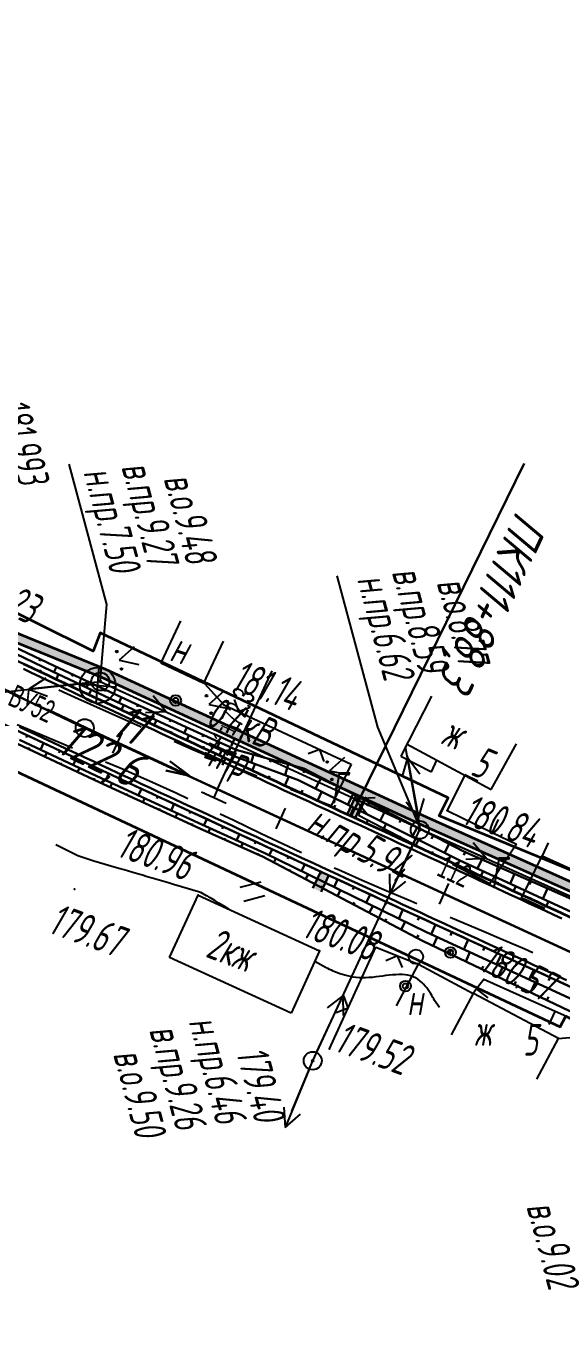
# Model space of a CAD drawing. Header units: millimetres. Extents: x -1799 to 6962, y -1020 to 4121.
# Drawn here: x 5822.6 to 5882.1, y 340.6 to 486.3 of the extents above; entities that cross this region are included whole.
import ezdxf

# ---------------------------------------------------------------- set-up
doc = ezdxf.new("R2010")
doc.units = ezdxf.units.MM
doc.linetypes.add('CONTI', pattern=[0])
doc.linetypes.add('DASHED', pattern=[0.75, 0.5, -0.25])
for name, color, linetype, lineweight in [('10', 1, 'Continuous', 35), ('КОПИЯ_ОСЬ_13_ОТКОСЫ', 7, 'Continuous', 30), ('КОПИЯ_ОСЬ_ГРАНИЦЫ_ПОЛОС', 7, 'Continuous', 30), ('ОСЬ_ВЕРХ_ПОКРЫТИЯ_ГРАНИЦЫ_ПОЛОС', 7, 'Continuous', 30), ('ОСЬ_ВЕРХ_ПОКРЫТИЯ_ОСЬ', 1, 'Continuous', 30), ('Ось_примыкания', 1, 'Continuous', 35), ('Привязка', 250, 'Continuous', 35), ('Тротуар', 40, 'Continuous', 35), ('Уклоны ПЧ', 5, 'Continuous', 30)]:
    doc.layers.add(name, color=color, linetype=linetype, lineweight=lineweight)
for name, color, linetype in [('GOR_BDEFAULT', 212, 'CONTI'), ('NAD_MDEFAULT', 7, 'CONTI'), ('PI_OTDEFAULT', 172, 'CONTI'), ('PI_TTDEFAULT', 5, 'CONTI'), ('SIT_LDEFAULT', 7, 'CONTI'), ('USLZNDEFAULT', 7, 'CONTI'), ('ZAPSKDEFAULT', 7, 'CONTI'), ('КОПИЯ_ОСЬ_ТАНГЕНСЫ', 1, 'Continuous'), ('ОСЬ_ВЕРХ_ПОКРЫТИЯ_ПИКЕТЫ', 1, 'Continuous'), ('ОСЬ_ВЕРХ_ПОКРЫТИЯ_РАЗБИВКА_КРИВ', 1, 'Continuous'), ('ОСЬ_ВЕРХ_ПОКРЫТИЯ_ТАНГЕНСЫ', 1, 'Continuous'), ('разметка', 7, 'Continuous')]:
    doc.layers.add(name, color=color, linetype=linetype)
doc.styles.add('eskd', font='spds.shx', dxfattribs={"width": 1.2, "oblique": 15})
doc.styles.get("Standard").update_dxf_attribs({"font": 'arial.ttf'})
doc.styles.add('ГОСТ', font='', dxfattribs={"oblique": 15, "height": 4})
doc.styles.get('ГОСТ').set_extended_font_data('GOST type A')

# ---------------------------------------------------------------- blocks, each defined once
blk = doc.blocks.new('BL_2011')
at = {"color": 0}
for p, q in [((0, 0), (0, 2.4)), ((1.6, 0), (1.6, 2.4))]:
    blk.add_line(p, q, dxfattribs=at)
blk = doc.blocks.new('BL_2014')
at = {"color": 0}
for p, q in [((-1, 2), (0, 0)), ((0, 0), (1, 2))]:
    blk.add_line(p, q, dxfattribs=at)
for centre in [(-1, 0), (1, 0)]:
    blk.add_circle(centre, 0.1, dxfattribs=at)
blk = doc.blocks.new('BL_26')
at = {"color": 0}
for radius in [1, 0.1]:
    blk.add_circle((0, 0), radius, dxfattribs=at)
blk = doc.blocks.new('BL_7')
at = {"color": 0}
for p, q in [((-1.4, 1.4), (1.4, -1.4)), ((-1.4, -1.4), (1.4, 1.4))]:
    blk.add_line(p, q, dxfattribs=at)
blk.add_circle((0, 0), 2, dxfattribs=at)
blk = doc.blocks.new('Стрелка')
at = {"layer": 'Уклоны ПЧ', "ltscale": 2}
for points in [[(-0.02, -0.05), (-0.02, 17.97)], [(-0.02, -0.05), (-0.58, 2.62)], [(-0.02, -0.05), (0.53, 2.62)]]:
    blk.add_lwpolyline(points, dxfattribs=at)

msp = doc.modelspace()

# ---------------------------------------------------------------- hatches: boundary and pattern name
at = {"layer": 'Тротуар', "lineweight": 30, "ltscale": 7}
for points in [[(6126.93, 278.03), (6128.44, 277.16), (6164.58, 261.24), (6199.39, 245.62), (6226.97, 230.84), (6234.07, 227.17), (6244.62, 221.45), (6251.57, 217.48), (6258.38, 213.28), (6265.07, 209.03), (6265.61, 209.87), (6258.91, 214.13), (6252.08, 218.34), (6245.11, 222.33), (6234.54, 228.05), (6227.43, 231.73), (6199.83, 246.52), (6164.99, 262.16), (6128.89, 278.06), (6116.33, 285.28), (6112.6, 286.99), (6104.1, 289.89), (6095.38, 292.11), (6094.03, 292.72), (6062.64, 308.7), (6052.76, 311.67), (6041.92, 316.6), (6020.57, 327.79), (5984.47, 344.04), (5959.44, 357.04), (5935.19, 366.88), (5892.2, 387.18), (5867.01, 398.47), (5831.4, 414.86), (5813.14, 422.32), (5796.74, 430.05), (5796.21, 429.2), (5812.75, 421.4), (5831, 413.94), (5859.27, 400.94), (5860.18, 400.52), (5866.6, 397.56), (5891.79, 386.27), (5934.79, 365.97), (5959.02, 356.13), (5984.04, 343.14), (6020.13, 326.89), (6041.48, 315.7), (6052.4, 310.73), (6062.26, 307.76), (6093.58, 291.83), (6095.05, 291.17), (6103.85, 288.92), (6112.23, 286.06), (6115.87, 284.39), (6121.96, 280.89), (6122.83, 280.39)], [(5859.27, 400.94), (5858.23, 398.74), (5859.14, 398.32), (5860.18, 400.52)], [(5855.3, 392.39), (5854.44, 390.55), (5855.34, 390.12), (5856.21, 391.97)]]:
    msp.add_hatch(color=256, dxfattribs=at).paths.add_polyline_path(points)

# ---------------------------------------------------------------- linework, layer by layer
at = {"layer": '10'}
for points in [[(5786.74, 494.34), (5773.31, 448.93), (5770.46, 448.84), (5765.8, 429.63), (5881.92, 375.14), (5882.53, 376.34), (5928.45, 353.52), (5932.49, 351.51), (5960.74, 337.48), (5984.33, 327.54), (6003.88, 317.88), (6062.47, 290.82), (6094.52, 277.49), (6108.04, 270.76), (6136.07, 258.6), (6190.03, 235.2), (6188.73, 232.34), (6197.67, 228.19), (6198.35, 229.81), (6243.16, 208.23)], [(6235.36, 230.3), (6147.93, 271.03), (6052.21, 315.41), (6051.2, 312.85), (6042.01, 316.77), (6043.26, 319.76), (5995.91, 340.54), (5925.66, 374.33), (5896.87, 386.95), (5894.01, 388.01), (5868.48, 398.59), (5869.48, 400.59), (5830.78, 418.89), (5830.03, 416.85), (5785.34, 439.04), (5802.25, 489.52)]]:
    msp.add_lwpolyline(points, dxfattribs=at)
at = {"layer": 'GOR_BDEFAULT', "color": 212, "elevation": 180, "flags": 128}
for points in [[(5845.08, 388.21), (5844.81, 388.38), (5844.51, 388.57), (5844.24, 388.74), (5843.98, 388.89), (5843.75, 389.03), (5843.54, 389.16), (5843.34, 389.28), (5843.17, 389.39), (5843.01, 389.48), (5842.86, 389.57), (5842.74, 389.65), (5842.62, 389.71), (5841.98, 390.06), (5841.84, 390.1), (5841.71, 390.13), (5839.85, 390.68), (5839.47, 390.79), (5839.05, 390.92), (5838.6, 391.05), (5838.12, 391.2), (5837.61, 391.35), (5837.09, 391.5), (5836.56, 391.66), (5836.02, 391.82), (5835.48, 391.98), (5834.96, 392.13), (5834.44, 392.29), (5833.94, 392.43), (5833.47, 392.57), (5833.03, 392.7), (5832.62, 392.82), (5830.1, 393.55), (5829.21, 393.83), (5828.3, 394.13), (5825.88, 395.37)], [(5868.51, 377.3), (5867.95, 378.08), (5867.86, 378.24), (5867.76, 378.42), (5867.65, 378.61), (5867.53, 378.82), (5867.39, 379.03), (5867.25, 379.24), (5867.09, 379.46), (5866.92, 379.67), (5866.73, 379.87), (5866.53, 380.07), (5866.32, 380.26), (5866.08, 380.42), (5865.84, 380.57), (5865.57, 380.7), (5865.29, 380.8), (5864.99, 380.87), (5864.68, 380.92), (5864.35, 380.94), (5864, 380.94), (5863.65, 380.93), (5863.29, 380.91), (5862.92, 380.87), (5862.54, 380.83), (5862.17, 380.78), (5861.79, 380.73), (5861.41, 380.68), (5861.03, 380.64), (5860.66, 380.61), (5860.29, 380.59), (5859.93, 380.59), (5859.58, 380.6), (5859.24, 380.63), (5858.92, 380.67), (5858.6, 380.73), (5858.29, 380.79), (5857.99, 380.87), (5857.71, 380.95), (5857.44, 381.04), (5857.18, 381.14), (5856.94, 381.23), (5856.7, 381.33), (5856.49, 381.43), (5856.28, 381.52), (5856.09, 381.61), (5855.92, 381.69), (5854.63, 382.39)]]:
    msp.add_lwpolyline(points, dxfattribs=at)
at = {"layer": 'PI_TTDEFAULT', "color": 5}
for p in [(5844.53, 410.91, 181.14), (5869.34, 399.17, 180.84), (5827.95, 390.44, 179.67), (5841.68, 389.77, 179.97), (5855.18, 383.6, 180.08), (5873.43, 380.4, 180.46), (5856.27, 372.7, 179.53), (5854.41, 371.38, 179.4)]:
    msp.add_point(p, dxfattribs=at)
at = {"layer": 'SIT_LDEFAULT', "color": 7}
for p, q in [((5831.53, 422.04), (5827.34, 437.62)), ((5857.1, 425.23), (5861.61, 408.43)), ((5830.81, 413.49), (5831.53, 422.04)), ((5839.73, 420.23), (5837.53, 415.58)), ((5842.31, 413.32), (5844.51, 417.97)), ((5837.53, 415.58), (5842.31, 413.32)), ((5824.74, 413.85), (5822.85, 412.64)), ((5808.82, 411.15), (5830.81, 413.49)), ((5829.82, 413.38), (5822.85, 412.64)), ((5822.85, 412.64), (5824.95, 411.86)), ((5827.97, 411.72), (5826.21, 412.53)), ((5830.81, 413.49), (5866.37, 397.14)), ((5831.72, 413.07), (5838.08, 410.15)), ((5842.37, 413.29), (5844.53, 410.91)), ((5831.81, 410.01), (5827.97, 411.73)), ((5838.08, 410.15), (5836.68, 411.89)), ((5844.53, 410.91), (5858.69, 404.31)), ((5845.67, 411.49), (5846.15, 410.16)), ((5867.63, 411.86), (5864.21, 405.21)), ((5835.28, 408.46), (5831.81, 410)), ((5835.84, 410.07), (5838.08, 410.15)), ((5846.15, 410.16), (5847.48, 410.64)), ((5821.57, 408.72), (5825.54, 407.06)), ((5835.34, 408.43), (5835.28, 408.46)), ((5861.61, 408.43), (5866.37, 397.14)), ((5825.54, 407.05), (5827.71, 406.14)), ((5841.1, 405.92), (5839, 406.83)), ((5864.84, 406.57), (5868.22, 404.76)), ((5874.23, 401.52), (5877.04, 406.57)), ((5844.45, 404.52), (5841.1, 405.92)), ((5855.22, 405.93), (5853.89, 405.45)), ((5855.7, 404.6), (5855.22, 405.93)), ((5864.21, 405.21), (5867.61, 403.45)), ((5864.96, 405.01), (5864.33, 402.87)), ((5866.37, 397.14), (5864.74, 406.23)), ((5864.92, 405.25), (5866.15, 398.36)), ((5866.19, 398.12), (5864.96, 405.01)), ((5866.3, 403.22), (5864.96, 405.01)), ((5831.4, 404.59), (5833.01, 403.9)), ((5833.01, 403.9), (5836.26, 402.48)), ((5847.91, 403.11), (5844.45, 404.52)), ((5858.69, 404.31), (5856.46, 399.69)), ((5867.61, 403.45), (5868.22, 404.76)), ((5868.22, 404.76), (5874.23, 401.52)), ((5836.26, 402.48), (5839.33, 401.08)), ((5848.22, 402.98), (5847.91, 403.11)), ((5871.32, 403.15), (5869.34, 399.17)), ((5872.75, 402.44), (5871.32, 403.15)), ((5839.33, 401.08), (5840.53, 400.52)), ((5853.89, 400.71), (5851.94, 401.49)), ((5855.76, 399.96), (5853.89, 400.71)), ((5859.51, 398.61), (5860.36, 400.7)), ((5856.46, 399.69), (5855.76, 399.96)), ((5861.34, 400.56), (5859.1, 400.48)), ((5865.46, 397.56), (5859.1, 400.48)), ((5859.1, 400.48), (5860.5, 398.74)), ((5864.81, 400.15), (5866.15, 398.36)), ((5866.15, 398.36), (5866.78, 400.5)), ((5869.34, 399.17), (5874.34, 396.74)), ((5844.14, 398.8), (5845.58, 398.12)), ((5845.58, 398.12), (5848.67, 396.63)), ((5866.38, 395.03), (5859.51, 398.61)), ((5875.03, 398.18), (5874.34, 396.74)), ((5848.67, 396.63), (5851.68, 395.2)), ((5854.41, 371.38), (5866.37, 397.14)), ((5865.95, 396.23), (5863, 389.88)), ((5866.37, 397.14), (5891.6, 385.81)), ((5867.28, 396.73), (5873.67, 393.86)), ((5874.34, 396.74), (5877.04, 395.43)), ((5851.68, 395.2), (5853.17, 394.5)), ((5873.67, 393.86), (5872.25, 395.59)), ((5877.04, 395.43), (5874.1, 391.02)), ((5880.58, 395.58), (5879.92, 394.12)), ((5871.43, 393.77), (5873.67, 393.86)), ((5877.6, 389.45), (5879.92, 394.12)), ((5879.92, 394.12), (5889.02, 389.98)), ((5856.79, 392.81), (5857.26, 392.6)), ((5857.26, 392.6), (5859.9, 391.44)), ((5862.94, 392.12), (5863, 389.88)), ((5874.1, 391.02), (5869.93, 393.19)), ((5859.9, 391.44), (5862.59, 390.27)), ((5863, 389.88), (5864.75, 391.28)), ((5838.51, 382.83), (5841.68, 389.77)), ((5841.68, 389.77), (5855.18, 383.6)), ((5862.59, 390.27), (5865.31, 389.13)), ((5865.31, 389.14), (5865.98, 388.86)), ((5878.24, 389.16), (5877.6, 389.45)), ((5879.95, 388.39), (5878.24, 389.16)), ((5880.21, 388.27), (5879.95, 388.39)), ((5869.68, 387.31), (5870.64, 386.91)), ((5870.64, 386.91), (5873.2, 385.84)), ((5873.2, 385.84), (5875.62, 384.81)), ((5875.62, 384.81), (5877.97, 383.79)), ((5855.18, 383.6), (5852.01, 376.66)), ((5856.27, 372.7), (5861.44, 383.99)), ((5861.44, 383.99), (5866.18, 382.09)), ((5877.97, 383.79), (5878.87, 383.4)), ((5852.01, 376.66), (5838.51, 382.83)), ((5863.83, 383.03), (5862.53, 382.47)), ((5863.74, 377.49), (5866.18, 382.09)), ((5864.39, 381.73), (5863.83, 383.03)), ((5866.18, 382.09), (5872.25, 378.86)), ((5873.43, 380.41), (5872.62, 379.36)), ((5881.36, 376.86), (5873.43, 380.4)), ((5872.25, 378.86), (5869.81, 374.26)), ((5872.63, 379.35), (5872.25, 378.86)), ((5881.72, 373.84), (5872.28, 378.85)), ((5873.9, 378.38), (5872.63, 379.35)), ((5854.83, 372.29), (5857.78, 378.64)), ((5857.78, 378.64), (5856.03, 377.24)), ((5857.84, 376.4), (5857.78, 378.64)), ((5858.35, 377.25), (5857.86, 378.57)), ((5857.03, 376.75), (5858.35, 377.25)), ((5880.7, 375.4), (5881.36, 376.86)), ((5890.49, 372.79), (5881.36, 376.86)), ((5881.72, 373.84), (5891.91, 374.76)), ((5879.32, 369.32), (5881.72, 373.84)), ((5854.03, 370.46), (5851.36, 363.98)), ((5852.1, 365.78), (5854.41, 371.38)), ((5851.2, 366.21), (5851.36, 363.98)), ((5851.36, 363.98), (5853.05, 365.45))]:
    msp.add_line(p, q, dxfattribs=at)
for centre, radius in [((5839.18, 411.39), 0.6), ((5839.18, 411.39), 0.3), ((5865.88, 382.93), 0.8), ((5869.72, 383.41), 0.6), ((5869.72, 383.41), 0.3), ((5864.72, 379.67), 0.6), ((5864.72, 379.67), 0.3)]:
    msp.add_circle(centre, radius, dxfattribs=at)
at = {"layer": 'КОПИЯ_ОСЬ_13_ОТКОСЫ'}
for points in [[(5816.67, 419.51), (5825.69, 415.25), (5834.73, 411.01), (5840.74, 408.25), (5845.9, 405.9), (5853.42, 403.82), (5871.2, 394.62), (5888.59, 386.96)], [(5816.4, 418.96), (5825.42, 414.66), (5834.45, 410.4), (5840.45, 407.61), (5845.59, 405.23), (5852.84, 402.55), (5870.75, 393.63), (5979.72, 343.39)], [(5816.4, 418.96), (5825.42, 414.66), (5834.45, 410.4), (5840.45, 407.61), (5845.59, 405.23), (5852.84, 402.55), (5870.75, 393.63), (5979.72, 343.39)], [(5818.7, 417.13), (5830.72, 411.48), (5842.77, 405.88), (6107.47, 283.83)], [(5824.12, 415.99), (5824.03, 415.8)], [(5824.1, 414.58), (5824.19, 414.78)], [(5825.93, 415.14), (5825.65, 414.55)], [(5825.91, 413.73), (5826.18, 414.3)], [(5827.74, 414.29), (5827.64, 414.09)], [(5827.72, 412.88), (5827.81, 413.07)], [(5829.55, 413.44), (5829.27, 412.84)], [(5829.53, 412.03), (5829.8, 412.59)], [(5831.36, 412.59), (5831.26, 412.39)], [(5815.7, 410.8), (5827.75, 405.13), (5839.83, 399.52), (6104.55, 277.47)], [(5831.34, 411.18), (5831.43, 411.37)], [(5833.17, 411.74), (5832.88, 411.13)], [(5833.16, 410.34), (5833.41, 410.89)], [(5834.98, 410.9), (5834.89, 410.69)], [(5834.97, 409.49), (5835.05, 409.68)], [(5836.8, 410.06), (5836.51, 409.44)], [(5836.78, 408.65), (5837.04, 409.19)], [(5838.62, 409.23), (5838.52, 409.02)], [(5838.6, 407.81), (5838.68, 407.99)], [(5840.44, 408.39), (5840.14, 407.75)], [(5821.62, 406.58), (5830.68, 402.32), (5836.71, 399.55), (5841.88, 397.18), (5848.9, 394.02), (5866.63, 384.7), (5883.78, 376.51)], [(5821.82, 407.01), (5830.9, 402.77), (5836.92, 399.99), (5842.08, 397.62), (5849.09, 394.42), (5867.06, 385.64), (5885.77, 377.02)], [(5821.82, 407.01), (5830.9, 402.77), (5836.92, 399.99), (5842.08, 397.62), (5849.09, 394.42), (5867.06, 385.64), (5885.77, 377.02)], [(5822.7, 407.51), (5822.58, 407.26)], [(5824.51, 406.65), (5824.16, 405.92)], [(5840.41, 406.97), (5840.66, 407.51)], [(5842.25, 407.56), (5842.16, 407.35)], [(5844.07, 406.73), (5843.77, 406.07)], [(5822.85, 406), (5822.92, 406.15)], [(5824.66, 405.15), (5824.87, 405.59)], [(5826.32, 405.81), (5826.2, 405.56)], [(5828.13, 404.96), (5827.79, 404.22)], [(5842.23, 406.13), (5842.31, 406.31)], [(5844.04, 405.29), (5844.29, 405.83)], [(5845.89, 405.9), (5845.79, 405.68)], [(5847.82, 405.37), (5847.58, 404.5)], [(5826.47, 404.3), (5826.54, 404.44)], [(5828.28, 403.45), (5828.49, 403.89)], [(5829.94, 404.11), (5829.83, 403.87)], [(5845.86, 404.45), (5845.94, 404.63)], [(5847.67, 403.61), (5848.01, 404.34)], [(5849.75, 404.83), (5849.67, 404.54)], [(5851.68, 404.3), (5851.34, 403.1)], [(5853.59, 403.73), (5853.4, 403.36)], [(5830.09, 402.6), (5830.16, 402.75)], [(5831.76, 403.27), (5831.41, 402.53)], [(5831.9, 401.76), (5832.11, 402.21)], [(5833.57, 402.42), (5833.45, 402.18)], [(5849.49, 402.78), (5849.6, 403.02)], [(5851.31, 401.94), (5851.77, 402.95)], [(5855.36, 402.81), (5854.74, 401.6)], [(5833.72, 400.92), (5833.79, 401.07)], [(5835.38, 401.58), (5835.05, 400.86)], [(5837.2, 400.74), (5837.08, 400.5)], [(5853.12, 401.1), (5853.28, 401.44)], [(5854.94, 400.26), (5855.41, 401.27)], [(5857.14, 401.89), (5856.93, 401.49)], [(5858.92, 400.97), (5858.32, 399.82)], [(5835.54, 400.09), (5835.74, 400.53)], [(5837.36, 399.25), (5837.42, 399.4)], [(5839.01, 399.9), (5838.68, 399.18)], [(5856.76, 399.43), (5856.91, 399.76)], [(5858.57, 398.59), (5858.99, 399.49)], [(5860.69, 400.05), (5860.49, 399.67)], [(5862.47, 399.13), (5861.9, 398.04)], [(5839.18, 398.42), (5839.38, 398.86)], [(5840.83, 399.06), (5840.72, 398.82)], [(5840.99, 397.59), (5841.06, 397.74)], [(5842.64, 398.22), (5842.31, 397.51)], [(5860.39, 397.75), (5860.53, 398.05)], [(5862.2, 396.91), (5862.57, 397.71)], [(5864.25, 398.21), (5864.06, 397.85)], [(5842.82, 396.76), (5843.01, 397.19)], [(5844.46, 397.39), (5844.35, 397.15)], [(5846.28, 396.55), (5845.95, 395.85)], [(5864.02, 396.08), (5864.14, 396.34)], [(5866.02, 397.3), (5865.48, 396.26)], [(5867.8, 396.38), (5867.62, 396.03)], [(5844.64, 395.94), (5844.7, 396.09)], [(5846.46, 395.12), (5846.65, 395.53)], [(5848.09, 395.71), (5847.98, 395.48)], [(5849.91, 394.87), (5849.59, 394.17)], [(5865.84, 395.24), (5866.15, 395.92)], [(5869.57, 395.46), (5869.06, 394.47)], [(5848.29, 394.3), (5848.35, 394.44)], [(5850.08, 393.41), (5850.3, 393.83)], [(5851.73, 394.04), (5851.62, 393.8)], [(5867.65, 394.4), (5867.76, 394.63)], [(5869.47, 393.56), (5869.73, 394.14)], [(5871.36, 394.55), (5871.21, 394.21)], [(5873.19, 393.74), (5872.74, 392.72)], [(5851.85, 392.48), (5851.92, 392.62)], [(5853.54, 393.2), (5853.18, 392.42)], [(5853.62, 391.54), (5853.89, 392.07)], [(5855.36, 392.36), (5855.24, 392.1)], [(5871.29, 392.73), (5871.37, 392.92)], [(5873.1, 391.89), (5873.35, 392.43)], [(5875.02, 392.94), (5874.87, 392.59)], [(5876.85, 392.13), (5876.37, 391.04)], [(5855.39, 390.61), (5855.48, 390.79)], [(5857.17, 391.52), (5856.78, 390.66)], [(5858.99, 390.69), (5858.86, 390.4)], [(5874.92, 391.05), (5875, 391.23)], [(5876.73, 390.21), (5876.99, 390.76)], [(5878.68, 391.32), (5878.52, 390.96)], [(5880.51, 390.52), (5880, 389.37)], [(5857.16, 389.68), (5857.49, 390.32)], [(5858.93, 388.75), (5859.04, 388.96)], [(5860.81, 389.85), (5860.37, 388.91)], [(5862.62, 389.01), (5862.48, 388.7)], [(5878.55, 389.38), (5878.63, 389.56)], [(5880.37, 388.54), (5880.62, 389.08)], [(5860.69, 387.82), (5861.09, 388.56)], [(5864.44, 388.18), (5863.97, 387.15)], [(5862.46, 386.89), (5862.59, 387.13)], [(5864.23, 385.95), (5864.68, 386.8)], [(5866.25, 387.34), (5866.1, 387)], [(5868.07, 386.5), (5867.57, 385.41)], [(5866, 385.02), (5866.15, 385.31)], [(5867.8, 384.14), (5868.25, 385.09)], [(5869.89, 385.66), (5869.72, 385.3)], [(5871.7, 384.83), (5871.2, 383.73)], [(5869.6, 383.28), (5869.75, 383.59)], [(5871.41, 382.41), (5871.89, 383.42)], [(5873.52, 383.99), (5873.35, 383.62)], [(5875.34, 383.15), (5874.83, 382.06)], [(5873.21, 381.55), (5873.37, 381.89)], [(5875.02, 380.69), (5875.52, 381.74)], [(5877.15, 382.31), (5876.98, 381.95)], [(5876.82, 379.83), (5876.99, 380.18)], [(5878.97, 381.48), (5878.47, 380.39)], [(5880.79, 380.64), (5880.62, 380.28)], [(5878.63, 378.97), (5879.15, 380.07)], [(5880.43, 378.11), (5880.61, 378.48)]]:
    msp.add_lwpolyline(points, dxfattribs=at)
at = {"layer": 'КОПИЯ_ОСЬ_ГРАНИЦЫ_ПОЛОС'}
for points in [[(5822.27, 414.89), (5823.17, 414.46), (5824.07, 414.04), (5824.98, 413.61), (5825.88, 413.19), (5826.79, 412.77), (5827.69, 412.34), (5828.59, 411.92), (5829.5, 411.49), (5830.4, 411.07), (5831.31, 410.65), (5832.21, 410.23), (5833.12, 409.8), (5834.02, 409.38), (5834.93, 408.96), (5835.83, 408.54), (5836.74, 408.12), (5837.64, 407.7), (5838.55, 407.28), (5839.45, 406.86), (5840.36, 406.44), (5841.27, 406.02), (5842.17, 405.6), (5843.08, 405.18), (5843.99, 404.76), (5844.89, 404.34), (5845.8, 403.92), (5846.71, 403.51), (5847.62, 403.09), (5848.52, 402.67), (5849.43, 402.25), (5850.34, 401.83), (5851.25, 401.41), (5852.15, 401), (5853.06, 400.58), (5853.97, 400.16), (5854.88, 399.74), (5855.78, 399.32), (5856.69, 398.9), (5857.6, 398.48), (5858.51, 398.07), (5859.42, 397.65), (5860.32, 397.23), (5861.23, 396.81), (5862.14, 396.39), (5863.05, 395.97), (5863.95, 395.56), (5864.86, 395.14), (5865.77, 394.72), (5866.68, 394.3), (5867.58, 393.88), (5868.49, 393.46), (5869.4, 393.04), (5870.31, 392.63), (5871.21, 392.21), (5872.12, 391.79), (5873.03, 391.37), (5873.94, 390.95), (5874.85, 390.53), (5875.75, 390.11), (5876.66, 389.7), (5877.57, 389.28), (5878.48, 388.86), (5879.38, 388.44), (5880.29, 388.02), (5881.2, 387.6), (5882.11, 387.19)], [(5821.84, 408.46), (5822.75, 408.03), (5823.65, 407.61), (5824.56, 407.18), (5825.46, 406.76), (5826.37, 406.33), (5827.28, 405.91), (5828.18, 405.49), (5829.09, 405.06), (5830, 404.64), (5830.9, 404.22), (5831.81, 403.79), (5832.72, 403.37), (5833.62, 402.95), (5834.53, 402.53), (5835.44, 402.11), (5836.34, 401.69), (5837.25, 401.26), (5838.16, 400.84), (5839.07, 400.42), (5839.98, 400), (5840.88, 399.58), (5841.79, 399.17), (5842.7, 398.75), (5843.61, 398.33), (5844.52, 397.91), (5845.42, 397.49), (5846.33, 397.07), (5847.24, 396.65), (5848.15, 396.24), (5849.05, 395.82), (5849.96, 395.4), (5850.87, 394.98), (5851.78, 394.56), (5852.68, 394.14), (5853.59, 393.73), (5854.5, 393.31), (5855.41, 392.89), (5856.31, 392.47), (5857.22, 392.05), (5858.13, 391.63), (5859.04, 391.21), (5859.94, 390.8), (5860.85, 390.38), (5861.76, 389.96), (5862.67, 389.54), (5863.58, 389.12), (5864.48, 388.7), (5865.39, 388.29), (5866.3, 387.87), (5867.21, 387.45), (5868.11, 387.03), (5869.02, 386.61), (5869.93, 386.19), (5870.84, 385.78), (5871.74, 385.36), (5872.65, 384.94), (5873.56, 384.52), (5874.47, 384.1), (5875.37, 383.68), (5876.28, 383.26), (5877.19, 382.85), (5878.1, 382.43), (5879, 382.01), (5879.91, 381.59), (5880.82, 381.17), (5881.73, 380.75), (5882.63, 380.34)]]:
    msp.add_lwpolyline(points, dxfattribs=at)
at = {"layer": 'КОПИЯ_ОСЬ_ТАНГЕНСЫ'}
for p, q in [((5774.72, 434.11), (5829.08, 408.33)), ((5829.08, 408.33), (6117.77, 275.23))]:
    msp.add_line(p, q, dxfattribs=at)
msp.add_circle((5829.08, 408.33), 1, dxfattribs=at)
at = {"layer": 'ОСЬ_ВЕРХ_ПОКРЫТИЯ_ГРАНИЦЫ_ПОЛОС'}
msp.add_lwpolyline([(5822.03, 407.82), (5822.94, 407.39), (5823.84, 406.97), (5824.75, 406.54), (5825.65, 406.12), (5826.56, 405.69), (5827.46, 405.27), (5828.37, 404.85), (5829.27, 404.42), (5830.18, 404), (5831.09, 403.58), (5831.99, 403.16), (5832.9, 402.74), (5833.8, 402.31), (5834.71, 401.89), (5835.62, 401.47), (5836.52, 401.05), (5837.43, 400.63), (5838.34, 400.21), (5839.25, 399.79), (5840.15, 399.37), (5841.06, 398.95), (5841.97, 398.53), (5842.87, 398.12), (5843.78, 397.7), (5844.69, 397.28), (5845.59, 396.86), (5846.5, 396.44), (5847.41, 396.03), (5848.31, 395.61), (5849.22, 395.19), (5850.13, 394.77), (5851.03, 394.35), (5851.94, 393.94), (5852.85, 393.52), (5853.75, 393.1), (5854.66, 392.68), (5855.57, 392.26), (5856.47, 391.85), (5857.38, 391.43), (5858.29, 391.01), (5859.19, 390.59), (5860.1, 390.17), (5861.01, 389.76), (5861.91, 389.34), (5862.82, 388.92), (5863.73, 388.5), (5864.63, 388.08), (5865.54, 387.67), (5866.45, 387.25), (5867.35, 386.83), (5868.26, 386.41), (5869.17, 385.99), (5870.07, 385.58), (5870.98, 385.16), (5871.89, 384.74), (5872.79, 384.32), (5873.7, 383.9), (5874.61, 383.49), (5875.51, 383.07), (5876.42, 382.65), (5877.33, 382.23), (5878.23, 381.81), (5879.14, 381.4), (5880.05, 380.98), (5880.95, 380.56), (5881.86, 380.14), (5882.77, 379.72)], dxfattribs=at)
at = {"layer": 'ОСЬ_ВЕРХ_ПОКРЫТИЯ_ОСЬ'}
msp.add_lwpolyline([(5814.4, 415.29, 0.002707), (5843.83, 401.53), (5843.83, 401.53), (6102.79, 282.14)], format="xyb", dxfattribs=at)
at = {"layer": 'ОСЬ_ВЕРХ_ПОКРЫТИЯ_ПИКЕТЫ'}
for p, q in [((5832.19, 405.55), (5833.24, 407.81)), ((5850.35, 397.15), (5851.39, 399.42)), ((5868.51, 388.78), (5869.55, 391.05)), ((5868.51, 388.78), (5869.55, 391.05))]:
    msp.add_line(p, q, dxfattribs=at)
at = {"layer": 'ОСЬ_ВЕРХ_ПОКРЫТИЯ_РАЗБИВКА_КРИВ'}
for p, q in [((5843.83, 401.53), (5849.9, 414.7)), ((5842.05, 401.25), (5844.78, 399.99)), ((5843.83, 401.53), (5843.41, 400.62))]:
    msp.add_line(p, q, dxfattribs=at)
at = {"layer": 'ОСЬ_ВЕРХ_ПОКРЫТИЯ_ТАНГЕНСЫ'}
for p, q in [((5774.72, 434.11), (5829.08, 408.33)), ((5829.08, 408.33), (6117.77, 275.23))]:
    msp.add_line(p, q, dxfattribs=at)
msp.add_circle((5829.08, 408.33), 1, dxfattribs=at)
at = {"layer": 'Ось_примыкания', "linetype": 'Continuous'}
msp.add_lwpolyline([(5882.98, 387.34), (5882.07, 387.75), (5881.16, 388.17), (5880.26, 388.59), (5879.35, 389.01), (5878.44, 389.42), (5877.54, 389.84), (5876.63, 390.26), (5875.72, 390.68), (5874.82, 391.1), (5873.91, 391.51), (5873, 391.93), (5872.1, 392.35), (5871.19, 392.77), (5870.28, 393.19), (5869.38, 393.6), (5868.47, 394.02), (5867.56, 394.44), (5866.66, 394.86), (5865.75, 395.28), (5864.84, 395.69), (5863.94, 396.11), (5863.03, 396.53), (5862.12, 396.95), (5861.22, 397.37), (5860.31, 397.78), (5859.4, 398.2), (5858.5, 398.62), (5857.59, 399.04), (5856.69, 399.46), (5855.78, 399.87), (5854.87, 400.29), (5853.97, 400.71), (5853.06, 401.13), (5852.15, 401.55), (5851.25, 401.96), (5850.34, 402.38), (5849.43, 402.8), (5848.53, 403.22), (5847.62, 403.64), (5846.71, 404.05), (5845.81, 404.47), (5844.9, 404.89), (5843.99, 405.31), (5843.09, 405.73), (5842.18, 406.14), (5841.28, 406.56), (5840.37, 406.98), (5839.47, 407.4), (5838.56, 407.82), (5837.66, 408.24), (5836.76, 408.66), (5835.85, 409.08), (5834.95, 409.5), (5834.04, 409.92), (5833.14, 410.35), (5832.24, 410.77), (5831.33, 411.19), (5830.43, 411.61), (5829.53, 412.03), (5828.62, 412.46), (5827.72, 412.88), (5826.82, 413.3), (5825.92, 413.73), (5825.01, 414.15), (5824.11, 414.58), (5823.21, 415), (5822.31, 415.43)], dxfattribs=at)
at = {"layer": 'Привязка', "lineweight": 30, "ltscale": 7}
msp.add_lwpolyline([(5858.67, 398.54), (5877.92, 437.71)], dxfattribs=at)
at = {"layer": 'разметка', "linetype": 'DASHED', "lineweight": 30, "ltscale": 14}
for points in [[(5796.43, 423.81), (5837.31, 404.55)], [(5877.27, 386.11), (5922.68, 365.18)]]:
    msp.add_lwpolyline(points, dxfattribs=at)
at = {"layer": 'разметка', "lineweight": 30, "ltscale": 7}
for points in [[(5855.47, 396.16), (5837.31, 404.55)], [(5859.11, 394.49), (5877.27, 386.11)]]:
    msp.add_lwpolyline(points, dxfattribs=at)
at = {"layer": 'Тротуар', "linetype": 'Continuous'}
for points in [[(5796.74, 430.05), (5796.74, 430.05), (5813.14, 422.32), (5831.4, 414.86), (5867.01, 398.47), (5892.2, 387.18)], [(5796.21, 429.2), (5796.21, 429.2), (5812.74, 421.4), (5831, 413.94), (5866.6, 397.56), (5891.79, 386.27), (5934.79, 365.97), (5959.02, 356.13), (5984.04, 343.14), (6020.13, 326.89), (6041.48, 315.7), (6052.4, 310.73), (6062.26, 307.76), (6093.58, 291.83)]]:
    msp.add_lwpolyline(points, dxfattribs=at)
at = {"layer": 'Тротуар', "lineweight": 30, "ltscale": 7}
for points in [[(5859.27, 400.94), (5858.23, 398.74)], [(5859.28, 400.96), (5858.9, 400.19)], [(5859.81, 399.77), (5859.14, 398.32)], [(5860.18, 400.52), (5859.81, 399.77)], [(5855.31, 392.39), (5854.44, 390.55)], [(5856.21, 391.97), (5855.34, 390.12)]]:
    msp.add_lwpolyline(points, dxfattribs=at)

# ---------------------------------------------------------------- block references
at = {"layer": 'USLZNDEFAULT', "color": 7}
for name, p, rotation in [('BL_2014', (5832.91, 415.85), 285), ('BL_7', (5830.52, 413.07, 70.66), 40), ('BL_26', (5830.81, 413.49), 322.0000000000001), ('BL_2014', (5842.87, 410.95), 285), ('BL_2014', (5856.29, 403.59), 285), ('BL_26', (5866.31, 397.01), 322.0000000000001), ('BL_26', (5854.41, 371.38), 322.0000000000001)]:
    msp.add_blockref(name, p, dxfattribs=dict(at, rotation=rotation))
at = {"layer": 'ZAPSKDEFAULT', "color": 7, "rotation": 285}
msp.add_blockref('BL_2011', (5846.35, 390.64), dxfattribs=at)
at = {"layer": 'Уклоны ПЧ', "rotation": 65.17310380750357}
msp.add_blockref('Стрелка', (5840.7, 403.05), dxfattribs=at)

# ---------------------------------------------------------------- texts
at = {"layer": 'NAD_MDEFAULT', "color": 7, "style": 'eskd', "oblique": 10, "width": 0.8}
for s, rotation, p in [(' 181.993', 285, (5818.94, 445.69, 181.5)), ('в.пр.9.27', 285, (5833.12, 437.36)), ('н.пр.7.50', 285, (5828.89, 436.75)), ('в.о.9.48', 285, (5837.82, 436.05)), ('в.пр.8.59', 285, (5863.18, 425.66)), ('н.пр.6.62', 285, (5859.31, 424.87)), ('в.о.8.77', 285, (5868.16, 424.49)), ('н', 341.791, (5838.37, 415.87)), ('0.4кВ', 338, (5842.37, 408.72)), ('ж', 337.0927, (5868.56, 406.62)), ('4пр', 341, (5841.78, 404.44)), ('5', 337.0927, (5871.8, 403.21)), ('н.пр.5.94', 330.2836, (5853.54, 397.03)), ('2кж', 339.1651, (5842.37, 382.97)), ('в.пр.9.26', 285, (5836.22, 374.81)), ('н.пр.6.46', 285, (5840.6, 375.75)), ('в.о.9.50', 285, (5832.21, 372.12)), ('в.о.9.02', 285, (5878.13, 355.2))]:
    msp.add_text(s, height=3.5, rotation=rotation, dxfattribs=at).set_placement(p)
for s, p in [('Г', (5856.41, 399.96)), ('Г', (5874.16, 390.52)), ('н', (5864.91, 376.44)), ('ж', (5872.39, 373.02)), ('5', (5877.8, 371.95))]:
    msp.add_text(s, height=3.5, dxfattribs=at).set_placement(p)
at = {"layer": 'PI_OTDEFAULT', "color": 172, "style": 'eskd', "oblique": 10, "width": 0.8}
for s, rotation, p in [('181.23', 335.2468, (5815.89, 423.02)), ('181.14', 340, (5845.22, 412.69)), ('180.84', 340, (5870.81, 397.78)), ('180.96', 340, (5832.46, 394.16)), ('179.67', 340, (5824.86, 385.66)), ('180.08', 340, (5853.05, 385.21)), ('180.57', 333.7297, (5872.76, 381.5)), ('179.52', 340, (5856.66, 372.52)), ('179.40', 285, (5845.87, 372.32))]:
    msp.add_text(s, height=3.5, rotation=rotation, dxfattribs=at).set_placement(p)
at = {"layer": 'КОПИЯ_ОСЬ_ТАНГЕНСЫ', "width": 0.6}
msp.add_text('ВУ52', height=2.5, rotation=335.248, dxfattribs=at).set_placement((5820.39, 410.96))
at = {"layer": 'ОСЬ_ВЕРХ_ПОКРЫТИЯ_ПИКЕТЫ', "width": 0.6}
msp.add_text('112', height=2.5, rotation=335.248, dxfattribs=at).set_placement((5868.07, 392.01))
at = {"layer": 'ОСЬ_ВЕРХ_ПОКРЫТИЯ_РАЗБИВКА_КРИВ', "width": 0.6}
msp.add_text('111+72.3', height=2.5, rotation=65.248, dxfattribs=at).set_placement((5844.43, 404.01))
at = {"layer": 'ОСЬ_ВЕРХ_ПОКРЫТИЯ_ТАНГЕНСЫ', "width": 0.6}
msp.add_text('ВУ52', height=2.5, rotation=335.248, dxfattribs=at).set_placement((5820.39, 410.96))
at = {"layer": 'Привязка', "lineweight": 30, "ltscale": 7, "style": 'ГОСТ', "oblique": 15}
msp.add_text('ПК111+88,3', height=4, rotation=244.9579, dxfattribs=at).set_placement((5877.06, 432.59, 126.57))
at = {"layer": 'Уклоны ПЧ', "style": 'ГОСТ', "oblique": 15}
for s, p in [('11', (5831.76, 407.73)), ('122,6', (5825.7, 405.72))]:
    msp.add_text(s, height=4, rotation=334.2841, dxfattribs=at).set_placement(p)

doc.saveas('drawing.dxf')
